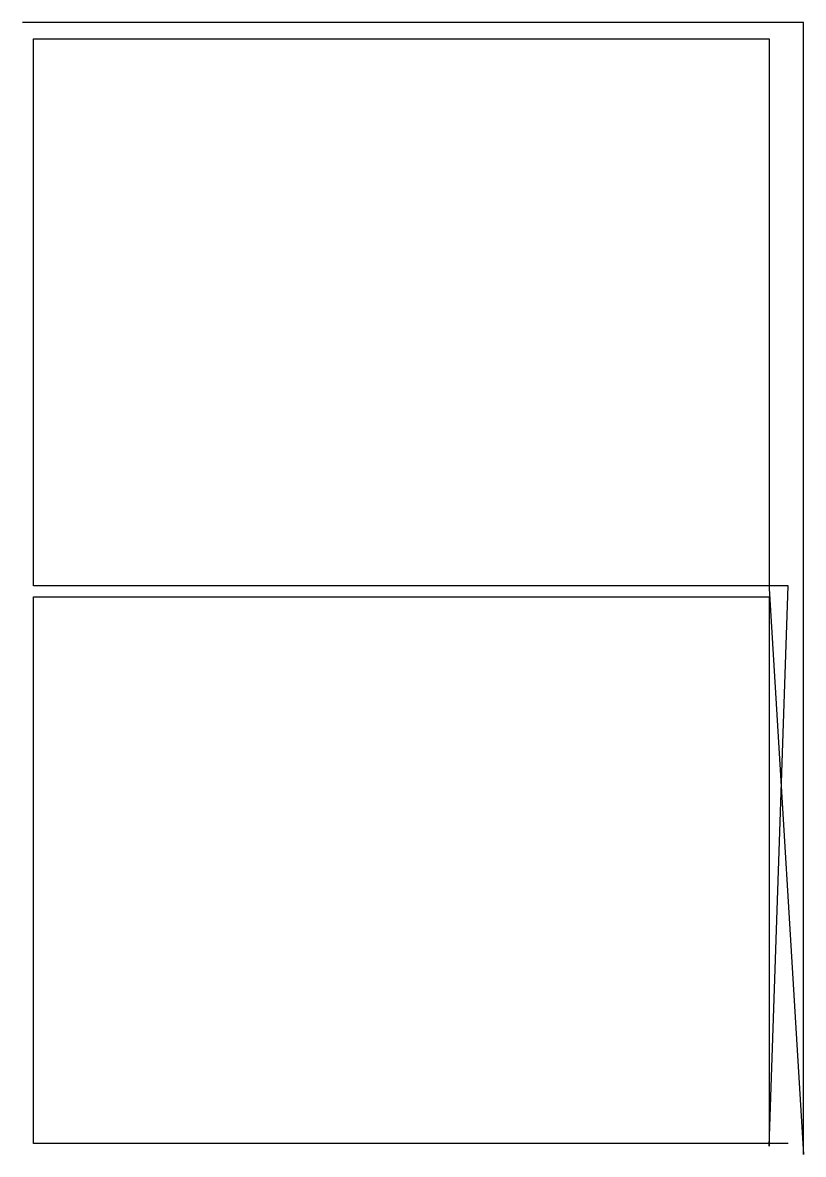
# Model space of a CAD drawing. Header units: metres. Extents: x 0 to 1451, y 0 to 2102.
import ezdxf

# ---------------------------------------------------------------- set-up
doc = ezdxf.new("R2010")
doc.units = ezdxf.units.M

msp = doc.modelspace()

# ---------------------------------------------------------------- linework, layer by layer
at = {"layer": 'TOOL_0'}
for p, q in [((1, 2102.351), (0, 2102.351)), ((1450.548, 2102.351), (1, 2102.351)), ((1450.548, 1), (1450.548, 2102.351)), ((20, 1056.353), (20, 2072.353)), ((20, 2072.353), (1387, 2072.353)), ((1387, 2072.353), (1387, 1056.353)), ((1387, 1056.353), (20, 1056.353)), ((1387, 15.001), (1422, 1056.353)), ((1422, 1056.353), (1387, 1056.353)), ((1387, 1056.353), (1387, 1051.353)), ((1387, 1051.353), (1450.548, 0)), ((20, 20.001), (20, 1036.001)), ((20, 1036.001), (1387, 1036.001)), ((1387, 1036.001), (1387, 20.001)), ((1387, 20.001), (20, 20.001)), ((1422, 20.001), (1387, 20.001)), ((1387, 20.001), (1387, 15.001)), ((1450.548, 0), (1450.548, 1)), ((1450.548, 1), (1450.548, 0)), ((1450.548, 0), (1450.548, 1))]:
    msp.add_line(p, q, dxfattribs=at)

doc.saveas('drawing.dxf')
